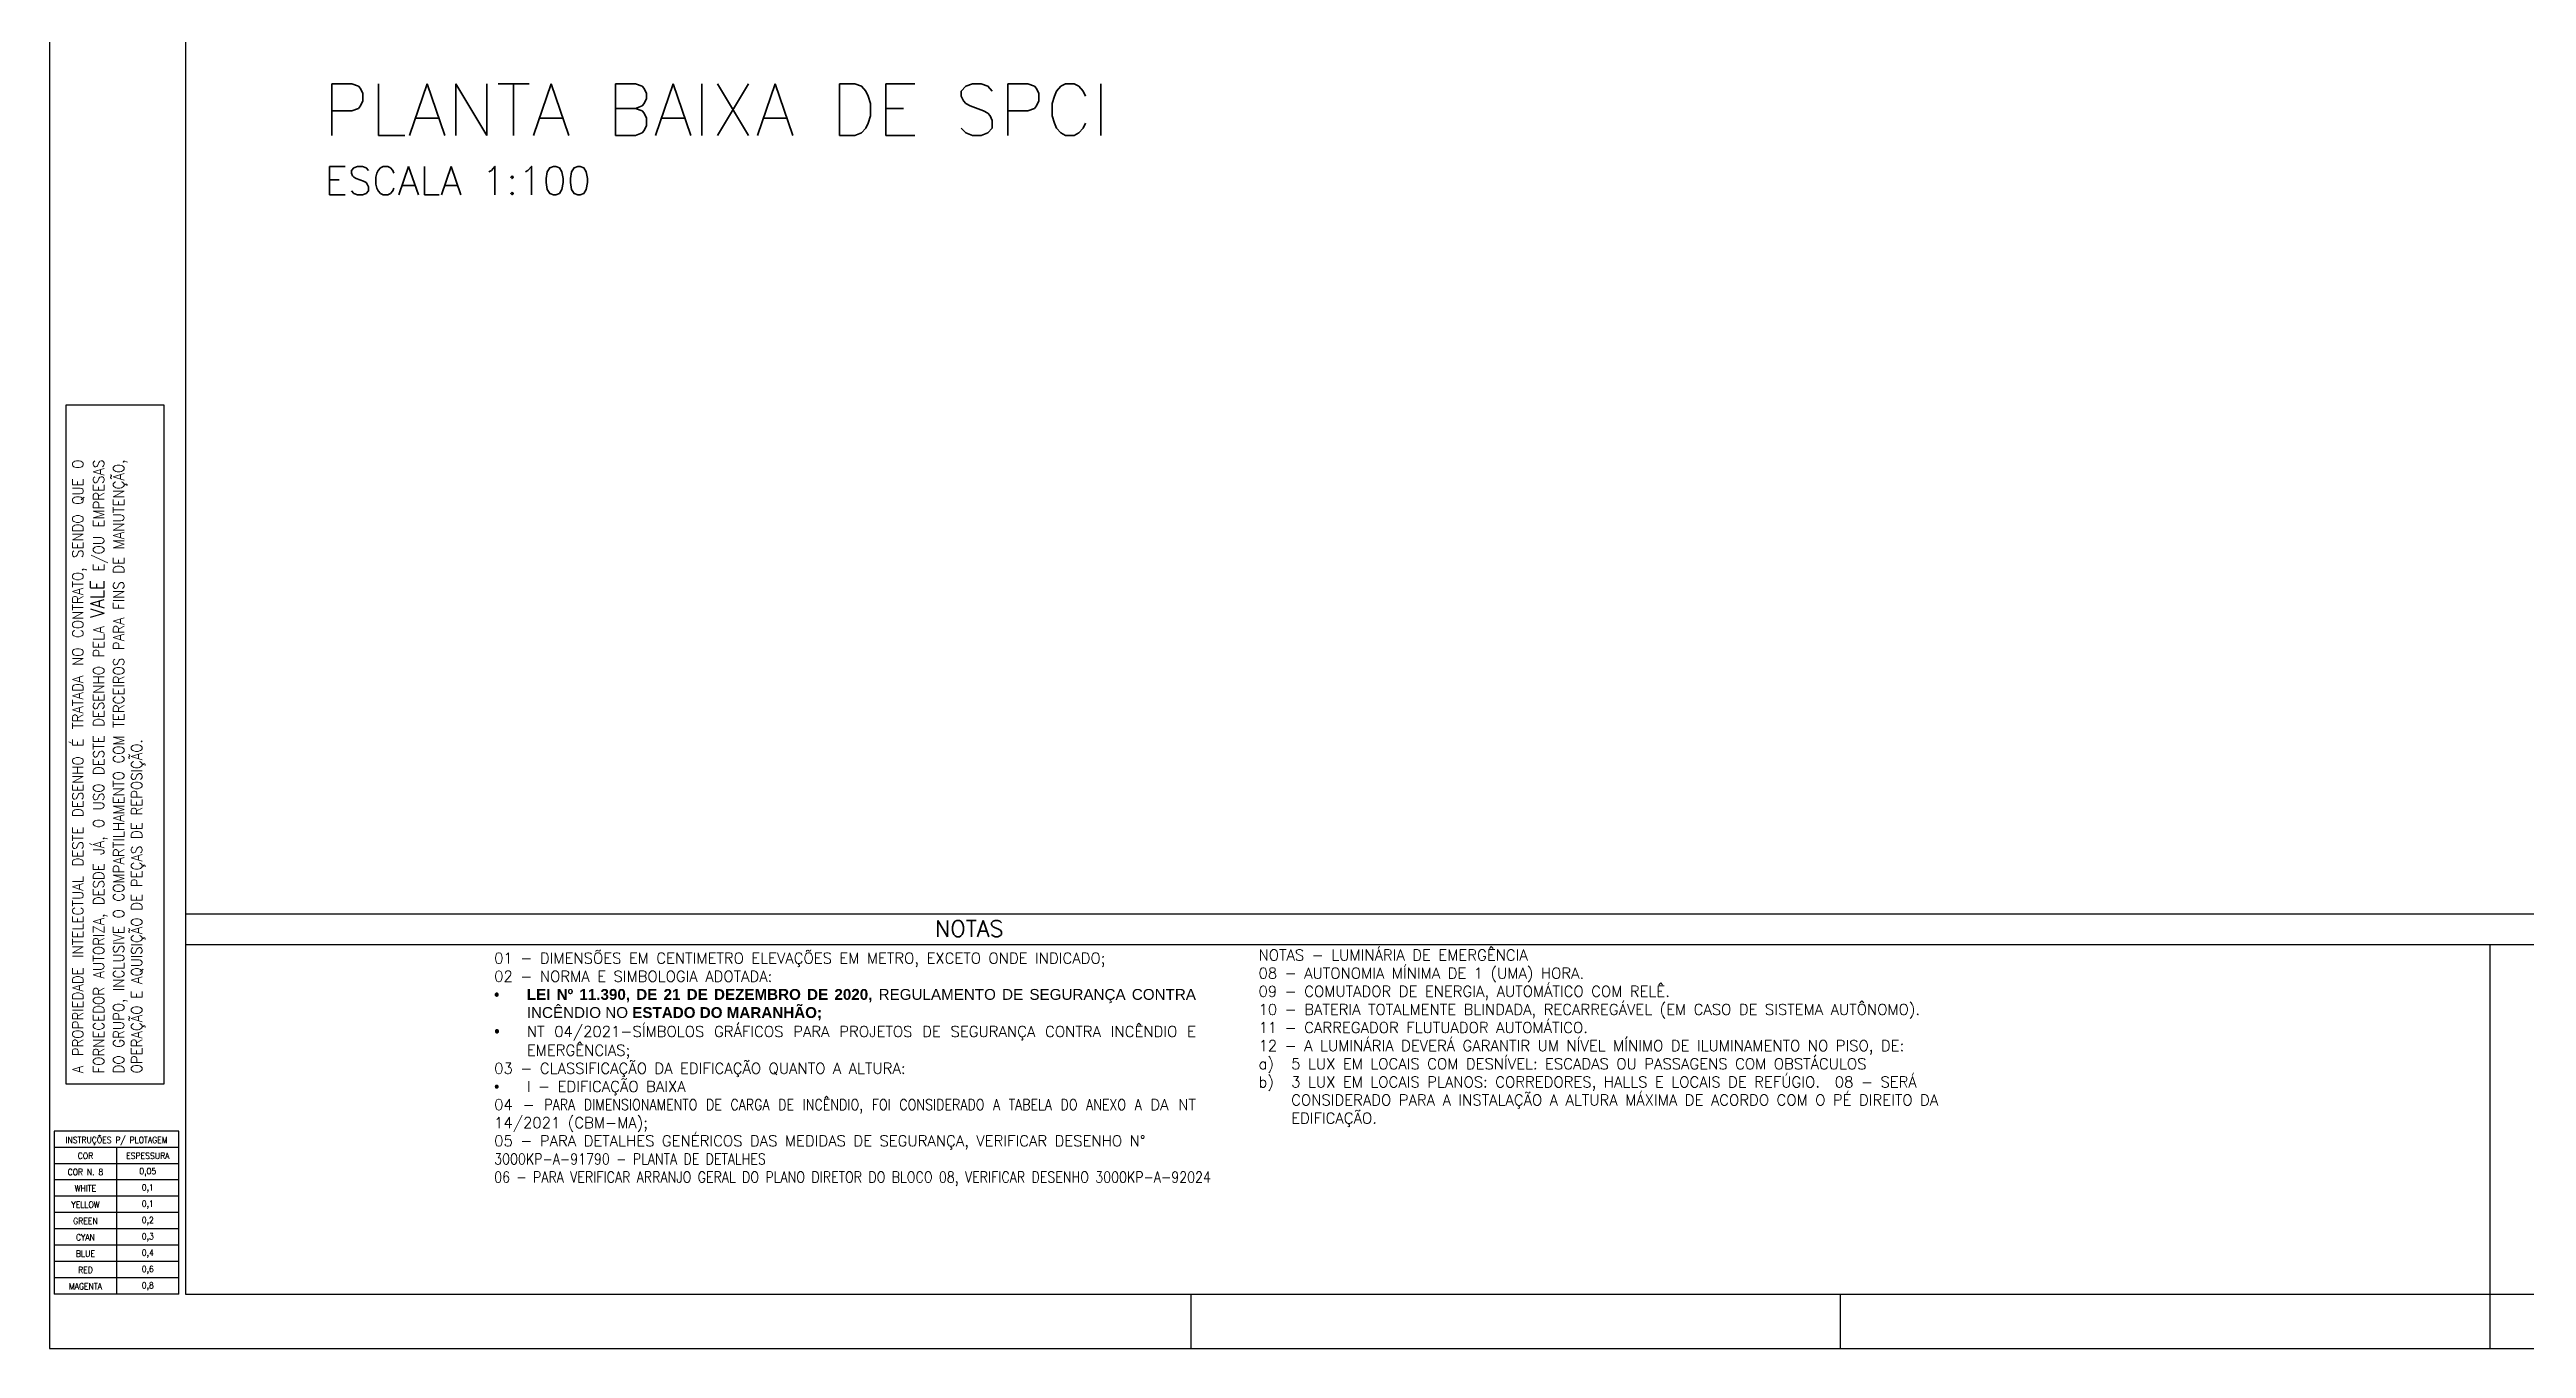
# Model space of a CAD drawing. Header units: metres. Extents: x 341 to 459, y 1341 to 1425.
# Drawn here: x 340.5 to 386.08, y 1341.04 to 1364.94 of the extents above; entities that cross this region are included whole.
import ezdxf
from ezdxf.enums import TextEntityAlignment as Align

# ---------------------------------------------------------------- set-up
doc = ezdxf.new("R2010")
doc.units = ezdxf.units.M
doc.layers.add('AL3', color=3, linetype='Continuous', lineweight=20)
for name, color, linetype in [('AL4', 4, 'Continuous'), ('EPC02TX', 3, 'Continuous'), ('FRL2', 2, 'Continuous'), ('FRL4', 4, 'Continuous'), ('FRL5', 5, 'Continuous'), ('FRL6', 6, 'Continuous'), ('FRL7', 7, 'Continuous'), ('FRR120', 5, 'Continuous'), ('FRR175', 1, 'Continuous'), ('FRR80', 3, 'Continuous')]:
    doc.layers.add(name, color=color, linetype=linetype)
doc.styles.add('R100', font='simplex.shx', dxfattribs={"height": 2.5})
doc.styles.add('R120', font='simplex.shx', dxfattribs={"height": 3})
doc.styles.add('R140', font='simplex.shx', dxfattribs={"height": 3.5})
doc.styles.add('R80', font='simplex.shx', dxfattribs={"height": 2})
doc.styles.add('ROMANS', font='ROMANS.SHX')

# ---------------------------------------------------------------- blocks, each defined once
blk = doc.blocks.new('A0')
blk.add_lwpolyline([(3.06, 173.62), (21.06, 173.62), (21.06, 48.62), (3.06, 48.62)], close=True)
at = {"layer": 'FRL2'}
for p, q in [((210, 10), (210, 0)), ((329.5, 10), (329.5, 0)), ((449, 10), (449, 0))]:
    blk.add_line(p, q, dxfattribs=at)
at = {"layer": 'FRL4', "linetype": 'Continuous'}
blk.add_line((25, 74.3), (819, 74.3), dxfattribs=at)
at = {"layer": 'FRL5'}
blk.add_line((25, 80), (1179, 80), dxfattribs=at)
at = {"layer": 'FRL6', "linetype": 'Continuous'}
for p, q in [((25, 831), (25, 10)), ((25, 10), (1179, 10))]:
    blk.add_line(p, q, dxfattribs=at)
at = {"layer": 'FRL7', "linetype": 'Continuous'}
for p, q in [((0, 841), (0, 0)), ((0, 0), (1189, 0))]:
    blk.add_line(p, q, dxfattribs=at)
at = {"layer": 'FRL7'}
for p, q in [((23.82, 40), (0.87, 40)), ((23.82, 37), (0.87, 37)), ((12.34, 37), (12.34, 10)), ((23.82, 34), (0.87, 34)), ((23.82, 31), (0.87, 31)), ((23.82, 28), (0.87, 28)), ((23.82, 25), (0.87, 25)), ((23.82, 22), (0.87, 22)), ((23.82, 19), (0.87, 19)), ((23.82, 16), (0.87, 16)), ((23.82, 13), (0.87, 13)), ((23.82, 10), (0.87, 10))]:
    blk.add_line(p, q, dxfattribs=at)
for points in [[(0.87, 40), (0.87, 10)], [(23.82, 10), (23.82, 40)]]:
    blk.add_lwpolyline(points, dxfattribs=at)
at = {"layer": 'FRL7', "style": 'ROMANS', "width": 0.9}
for s, height, p in [('INSTRUÇÕES P/ PLOTAGEM', 1.1474, (12.34, 38.33)), ('COR N. 8', 1.147, (6.61, 32.45)), ('COR', 1.147, (6.61, 35.45)), ('ESPESSURA', 1.147, (18.08, 35.45)), ('0,05', 1.147, (18.08, 32.45)), ('WHITE', 1.147, (6.61, 29.45)), ('0,1', 1.147, (18.08, 29.45)), ('YELLOW', 1.147, (6.61, 26.45)), ('GREEN', 1.147, (6.61, 23.45)), ('0,1', 1.147, (18.08, 26.45)), ('0,2', 1.147, (18.08, 23.45)), ('CYAN', 1.147, (6.61, 20.45)), ('0,3', 1.147, (18.08, 20.45)), ('BLUE', 1.147, (6.61, 17.45)), ('RED', 1.147, (6.61, 14.45)), ('0,4', 1.147, (18.08, 17.45)), ('0,6', 1.147, (18.08, 14.45)), ('MAGENTA', 1.147, (6.61, 11.45)), ('0,8', 1.147, (18.08, 11.45))]:
    blk.add_text(s, height=height, dxfattribs=at).set_placement(p, align=Align.MIDDLE)
at = {"layer": 'FRR120', "style": 'R120'}
for tag, p in [('FASE_DO_PROJETO', (1007, 46.29)), ('ÁREA_E/OU_SUBÁREA', (1007, 40.79)), ('TÍTULO_DO_DESENHO', (1007, 35.29)), ('SUBTÍTULO_1_DO_DESENHO', (1007, 29.79)), ('SUBTÍTULO_2_DO_DESENHO', (1007, 24.29))]:
    blk.add_attdef(tag, p, '', height=3, dxfattribs=at)
at = {"layer": 'FRR120', "style": 'R140', "width": 0.91}
for tag, p in [('ESCALA', (1019, 14.35)), ('REVISÃO', (1171.5, 14.59))]:
    blk.add_attdef(tag, text='', height=3.5, dxfattribs=at).set_placement(p, align=Align.MIDDLE)
for tag, p in [('NÚMERO_DA_CONTRATADA', (1035.72, 12.6)), ('NUMERO_VALE', (1100.89, 12.51))]:
    blk.add_attdef(tag, p, '', height=3.5, dxfattribs=at)
at = {"layer": 'FRR175', "style": 'R120'}
for tag, p in [('CLASSIFICAÇÃO', (1159.83, 67.73)), ('PROJETO', (1064.31, 53.89)), ('N_PROJ_SE', (1141.5, 53.89)), ('N_CONTRATO', (1144.87, 47.4))]:
    blk.add_attdef(tag, text='', height=3, dxfattribs=at).set_placement(p, align=Align.MIDDLE_CENTER)
at = {"layer": 'FRR80', "insert": (4.21, 50.61), "char_height": 2, "width": 122.3537, "attachment_point": 1, "rotation": 90, "style": 'R80'}
blk.add_mtext('\\pxqj;{\\W0.9;A PROPRIEDADE INTELECTUAL DESTE DESENHO É TRATADA NO CONTRATO, SENDO QUE O FORNECEDOR AUTORIZA, DESDE JÁ, O USO DESTE DESENHO PELA \\H1.25x;\\C4;VALE\\H0.8x;\\C256; E/OU EMPRESAS DO GRUPO, INCLUSIVE O COMPARTILHAMENTO COM TERCEIROS PARA FINS DE MANUTENÇÃO, OPERAÇÃO E AQUISIÇÃO DE PEÇAS DE REPOSIÇÃO.}', dxfattribs=at)
at = {"layer": 'FRR80', "style": 'R80'}
for tag, p in [('8A_REV', (824, 77.07)), ('EMIS.', (834, 77.07)), ('PROJ.', (933.09, 77.07)), ('DES.', (945.15, 77.07)), ('VER.', (957.04, 77.07)), ('APR.', (969.19, 77.07)), ('AUT.', (981.1, 77.07)), ('7A_REV', (824, 71.37)), ('EMIS.', (834, 71.37)), ('PROJ.', (933.09, 71.37)), ('DES.', (945.15, 71.37)), ('VER.', (957.04, 71.37)), ('APR.', (969.19, 71.37)), ('AUT.', (981.1, 71.37)), ('6A_REV', (824, 65.67)), ('EMIS.', (834, 65.67)), ('PROJ.', (933.09, 65.67)), ('DES.', (945.15, 65.67)), ('VER.', (957.04, 65.67)), ('APR.', (969.19, 65.67)), ('AUT.', (981.1, 65.67)), ('5A_REV', (824, 59.97)), ('EMIS.', (834, 59.97)), ('PROJ.', (933.09, 59.97)), ('DES.', (945.15, 59.97)), ('VER.', (957.04, 59.97)), ('APR.', (969.19, 59.97)), ('AUT.', (981.1, 59.97)), ('4A_REV', (824, 54.27)), ('EMIS.', (834, 54.27)), ('PROJ.', (933.09, 54.27)), ('DES.', (945.15, 54.27)), ('VER.', (957.04, 54.27)), ('APR.', (969.19, 54.27)), ('AUT.', (981.1, 54.27)), ('3A_REV', (824, 48.57)), ('EMIS.', (834, 48.57)), ('PROJ.', (933.09, 48.57)), ('DES.', (945.15, 48.57)), ('VER.', (957.04, 48.57)), ('APR.', (969.19, 48.57)), ('AUT.', (981.1, 48.57)), ('2A_REV', (824, 42.87)), ('EMIS.', (834, 42.87)), ('PROJ.', (933.09, 42.87)), ('DES.', (945.15, 42.87)), ('VER.', (957.04, 42.87)), ('APR.', (969.19, 42.87)), ('AUT.', (981.1, 42.87)), ('1a_REV', (824, 37.17)), ('EMIS.', (834, 37.17)), ('PROJ.', (933.09, 37.17)), ('DES.', (945.15, 37.17)), ('VER.', (957.04, 37.17)), ('APR.', (969.19, 37.17)), ('AUT.', (981.1, 37.17))]:
    blk.add_attdef(tag, text='', height=2, dxfattribs=at).set_placement(p, align=Align.MIDDLE)
for p in [(840.61, 76.08), (840.61, 70.38), (840.61, 64.68), (840.61, 58.98), (840.61, 53.28), (840.61, 47.58), (840.61, 41.88), (840.61, 36.18)]:
    blk.add_attdef('DESCRIÇÃO_DA_REVISÃO', p, '', height=2, dxfattribs=at)
at = {"layer": 'FRR80', "style": 'R80', "width": 0.85}
for p in [(995.53, 76.9), (995.53, 71.2), (995.53, 65.5), (995.53, 59.8), (995.53, 54.1), (995.53, 48.4), (995.53, 42.7), (995.53, 37)]:
    blk.add_attdef('DATA', text='', height=2, dxfattribs=at).set_placement(p, align=Align.MIDDLE)

msp = doc.modelspace()

# ---------------------------------------------------------------- linework, layer by layer
at = {"color": 5}
msp.add_line((385.4, 1348.469), (385.4, 1342.039), dxfattribs=at)

# ---------------------------------------------------------------- block references
at = {"xscale": 0.09999999999999994, "yscale": 0.09999999999999994, "zscale": 0.09999999999999994}
msp.add_blockref('A0', (340.5, 1341.039), dxfattribs=at)

# ---------------------------------------------------------------- texts
at = {"layer": 'AL3', "insert": (345.562, 1362.788), "char_height": 0.52245, "attachment_point": 1, "style": 'R100'}
msp.add_mtext_dynamic_manual_height_columns('ESCALA 1:100', width=31.02757, gutter_width=40.812, heights=[0], dxfattribs=at)
at = {"layer": 'AL4', "insert": (345.531, 1364.31), "char_height": 0.95155, "attachment_point": 1, "style": 'R100'}
msp.add_mtext_dynamic_manual_height_columns('PLANTA BAIXA DE SPCI', width=56.51088, gutter_width=74.331, heights=[0], dxfattribs=at)
at = {"layer": 'EPC02TX', "attachment_point": 1, "style": 'R80'}
for s, insert, char_height, width in [('\\pxi-3,l3,t3;{\\Fromans|c0;\\C5;NOTAS}', (356.793, 1348.914), 0.3, 3.35495), ('01 - DIMENSÕES EM CENTIMETRO ELEVAÇÕES EM METRO, EXCETO ONDE INDICADO;\\P02 - NORMA E SIMBOLOGIA ADOTADA: \\P\\pxi-3,l3,qj,t3;{\\fSymbol|b1|i0|c2|p18;·^I}{\\fArial-BoldMT|b1|i0|c0|p32;LEI Nº 11.390, DE 21 DE DEZEMBRO DE 2020, \\fArialMT|b0|i0|c0|p32;REGULAMENTO DE SEGURANÇA CONTRA INCÊNDIO NO \\fArial-BoldMT|b1|i0|c0|p32;ESTADO DO MARANHÃO;\\P{\\fSymbol|b0|i0|c2|p18;\\H1.08108x;·^I}}NT 04/2021-SÍMBOLOS GRÁFICOS PARA PROJETOS DE SEGURANÇA CONTRA INCÊNDIO E EMERGÊNCIAS;\\P\\pi0,l0,tz;03 - CLASSIFICAÇÃO DA EDIFICAÇÃO QUANTO A ALTURA: \\P\\pi-3,l3,t3;{\\fSymbol|b0|i0|c2|p18;·^I}I - EDIFICAÇÃO BAIXA\\P\\pi0,l0,tz;04 - {\\W0.85;PARA DIMENSIONAMENTO DE CARGA DE INCÊNDIO, FOI CONSIDERADO A TABELA DO ANEXO A }DA NT 14/2021 (CBM-MA);\\P\\pq*;05 - PARA DETALHES GENÉRICOS DAS MEDIDAS DE SEGURANÇA, VERIFICAR DESENHO N° {\\W0.85;3000KP-A-91790 - PLANTA DE DETALHES\\P06 - PARA VERIFICAR ARRANJO GERAL DO PLANO DIRETOR DO BLOCO 08, VERIFICAR DESENHO 3000KP-A-92024}', (348.682, 1348.32), 0.2, 12.87329), ('{\\Fromans|c0;\\C4;NOTAS - LUMINÁRIA DE EMERGÊNCIA \\Fsimplex|c0;\\C3;\\P08 - AUTONOMIA MÍNIMA DE 1 (UMA) HORA.  \\P09 - COMUTADOR DE ENERGIA, AUTOMÁTICO COM RELÊ.  \\P10 - BATERIA TOTALMENTE BLINDADA, RECARREGÁVEL (EM CASO DE SISTEMA AUTÔNOMO).  \\P11 - CARREGADOR FLUTUADOR AUTOMÁTICO.  \\P12 - A LUMINÁRIA DEVERÁ GARANTIR UM NÍVEL MÍNIMO DE ILUMINAMENTO NO PISO, DE:\\P\\pxi-3,l3,t3;a)^I5 LUX EM LOCAIS COM DESNÍVEL: ESCADAS OU PASSAGENS COM OBSTÁCULOS\\Pb)^I3 LUX EM LOCAIS PLANOS: CORREDORES, HALLS E LOCAIS DE REFÚGIO.  08 - SERÁ CONSIDERADO PARA A INSTALAÇÃO A ALTURA MÁXIMA DE ACORDO COM O PÉ DIREITO DA EDIFICAÇÃO.}', (362.746, 1348.377), 0.2, 14.29093)]:
    msp.add_mtext(s, dxfattribs=dict(at, insert=insert, char_height=char_height, width=width))

doc.saveas('drawing.dxf')
